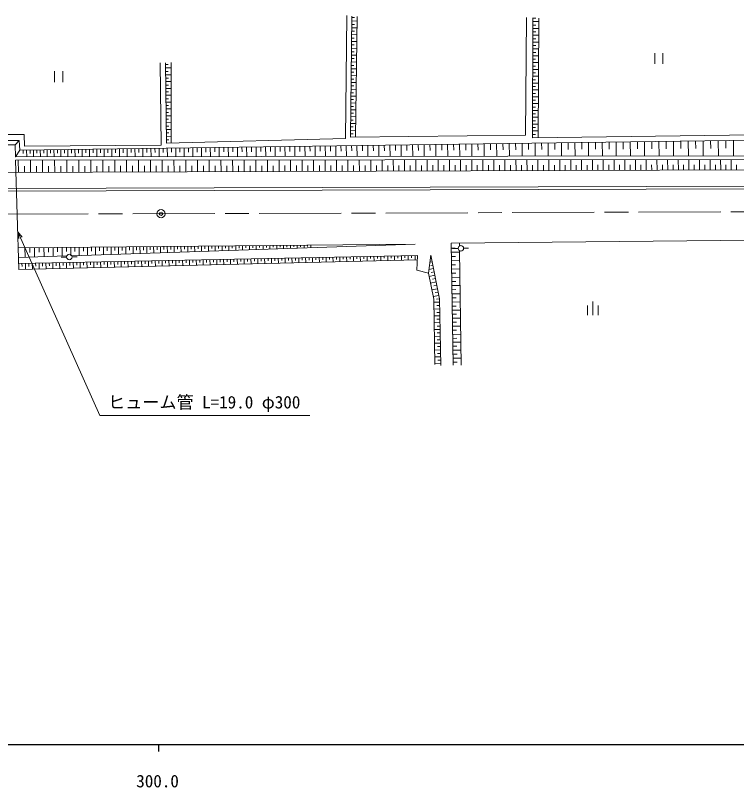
# Model space of a CAD drawing. Units: millimetres, scale not verified. Extents: x 40000 to 680000, y 20000 to 380000.
# Drawn here: x 347056 to 452534, y 198715 to 311676 of the extents above; entities that cross this region are included whole.
import ezdxf
from ezdxf.enums import TextEntityAlignment as Align

# ---------------------------------------------------------------- set-up
doc = ezdxf.new("R2010")
doc.units = ezdxf.units.MM
doc.header["$LTSCALE"] = 1000
doc.header["$PDMODE"] = 32
doc.header["$PDSIZE"] = 500
doc.linetypes.add('CHAIN', pattern=[18.5, 12, -1.5, 3.5, -1.5])
for name, color, linetype, lineweight in [('M-BGD', 7, 'Continuous', 13), ('M-BMK', 2, 'CHAIN', 13), ('M-BMK-SRVR', 3, 'Continuous', 13), ('M-STR-HTXT', 7, 'Continuous', 13), ('M-TTL-BAND', 7, 'Continuous', 25)]:
    doc.layers.add(name, color=color, linetype=linetype, lineweight=lineweight)
doc.styles.add('ＭＳ ゴシック', font='')
doc.styles.get('ＭＳ ゴシック').set_extended_font_data('MS Gothic')

msp = doc.modelspace()

# ---------------------------------------------------------------- linework, layer by layer
at = {"layer": 'M-BGD'}
for p, q in [((395346, 293685), (395509, 311676)), ((396280, 311591), (396075, 293872)), ((396272, 310871), (397025, 310862)), ((396278, 311371), (396654, 311367)), ((397033, 311514), (396815, 293881)), ((421644, 294163), (421785, 311351)), ((422729, 311337), (422702, 293773)), ((422728, 310773), (423600, 310772)), ((422729, 311273), (423165, 311272)), ((423602, 311259), (423529, 293784)), ((396260, 309871), (397013, 309863)), ((396266, 310371), (396642, 310367)), ((422727, 309773), (423595, 309772)), ((422728, 310273), (423162, 310272)), ((396249, 308871), (397000, 308863)), ((396255, 309371), (396630, 309367)), ((422725, 308773), (423591, 308772)), ((422726, 309273), (423159, 309272)), ((396231, 307371), (396606, 307367)), ((396237, 307871), (396988, 307863)), ((396243, 308371), (396618, 308367)), ((422723, 307273), (423153, 307272)), ((422724, 307773), (423587, 307772)), ((422725, 308273), (423156, 308272)), ((396220, 306372), (396594, 306367)), ((396226, 306871), (396976, 306863)), ((422721, 306273), (423150, 306272)), ((422722, 306773), (423583, 306772)), ((440569, 306174), (440569, 304574)), ((441769, 304574), (441769, 306174)), ((396208, 305372), (396582, 305367)), ((396214, 305872), (396963, 305863)), ((422720, 305273), (423148, 305272)), ((422721, 305773), (423579, 305772)), ((368355, 292674), (368234, 304748)), ((368985, 304766), (369130, 292989)), ((368988, 304489), (369407, 304494)), ((368995, 303989), (369832, 303999)), ((369830, 304770), (369855, 293009)), ((396191, 303872), (396939, 303863)), ((396197, 304372), (396570, 304367)), ((396202, 304872), (396951, 304863)), ((422718, 304273), (423145, 304272)), ((422719, 304773), (423575, 304772)), ((352767, 303506), (352767, 301906)), ((353967, 301906), (353967, 303506)), ((369001, 303489), (369414, 303494)), ((369007, 302989), (369834, 302999)), ((396179, 302872), (396926, 302863)), ((396185, 303372), (396558, 303367)), ((422716, 302773), (423566, 302772)), ((422717, 303273), (423142, 303272)), ((422718, 303773), (423570, 303772)), ((369013, 302489), (369422, 302494)), ((369019, 301989), (369836, 301999)), ((396167, 301872), (396914, 301863)), ((396173, 302372), (396546, 302367)), ((422714, 301773), (423562, 301772)), ((422715, 302273), (423139, 302272)), ((369025, 301489), (369429, 301494)), ((369032, 300989), (369838, 300999)), ((369038, 300489), (369436, 300494)), ((396156, 300872), (396901, 300863)), ((396162, 301372), (396534, 301368)), ((422713, 300773), (423558, 300772)), ((422714, 301273), (423136, 301272)), ((369044, 299989), (369840, 299999)), ((369050, 299489), (369443, 299494)), ((396138, 299372), (396510, 299368)), ((396144, 299872), (396889, 299863)), ((396150, 300372), (396522, 300368)), ((422711, 299773), (423554, 299772)), ((422712, 300273), (423133, 300272)), ((369056, 298989), (369843, 298999)), ((369063, 298489), (369451, 298494)), ((396127, 298372), (396498, 298368)), ((396133, 298872), (396877, 298863)), ((422709, 298273), (423128, 298272)), ((422710, 298773), (423549, 298772)), ((422711, 299273), (423130, 299272)), ((369069, 297989), (369845, 297999)), ((369075, 297489), (369458, 297494)), ((396115, 297372), (396487, 297368)), ((396121, 297872), (396864, 297863)), ((422707, 297273), (423125, 297272)), ((422708, 297773), (423545, 297772)), ((369081, 296989), (369847, 296999)), ((369087, 296489), (369465, 296494)), ((369093, 295989), (369849, 295999)), ((396104, 296372), (396475, 296368)), ((396109, 296872), (396852, 296864)), ((422706, 296273), (423122, 296272)), ((422707, 296773), (423541, 296772)), ((369100, 295489), (369472, 295494)), ((369106, 294989), (369851, 294998)), ((396086, 294872), (396827, 294864)), ((396092, 295372), (396463, 295368)), ((396098, 295872), (396840, 295864)), ((422704, 295273), (423119, 295272)), ((422705, 295773), (423537, 295772)), ((339350, 294244), (348328, 294244)), ((348328, 294244), (348380, 292557)), ((369112, 294489), (369480, 294494)), ((369118, 293989), (369853, 293998)), ((396075, 293872), (421644, 294163)), ((396080, 294372), (396451, 294368)), ((422702, 293773), (456368, 294230)), ((422703, 294273), (423117, 294272)), ((422704, 294773), (423533, 294772)), ((285363, 293676), (347616, 293372)), ((347616, 293372), (347025, 292726)), ((347616, 293372), (347695, 291954)), ((347695, 291954), (422606, 292999)), ((348380, 292557), (368355, 292674)), ((369124, 293489), (369492, 293494)), ((369130, 292989), (395346, 293685)), ((392379, 292577), (392401, 291053)), ((393141, 292588), (393152, 291826)), ((393903, 292598), (393925, 291055)), ((394675, 292609), (394685, 291837)), ((395446, 292620), (395468, 291056)), ((396228, 292631), (396239, 291849)), ((397010, 292642), (397032, 291058)), ((397802, 292653), (397813, 291861)), ((398594, 292664), (398616, 291059)), ((399396, 292675), (399407, 291873)), ((400198, 292686), (400221, 291061)), ((401011, 292697), (401022, 291885)), ((401824, 292709), (401847, 291062)), ((402647, 292720), (402658, 291897)), ((403470, 292732), (403493, 291064)), ((404304, 292743), (404316, 291910)), ((405138, 292755), (405161, 291066)), ((405983, 292767), (405994, 291922)), ((406827, 292779), (406851, 291067)), ((407683, 292791), (407695, 291935)), ((408539, 292802), (408563, 291069)), ((409405, 292815), (409418, 291948)), ((410272, 292827), (410297, 291071)), ((411150, 292839), (411163, 291961)), ((412028, 292851), (412053, 291072)), ((412918, 292864), (412930, 291974)), ((413807, 292876), (413833, 291074)), ((414709, 292889), (414721, 291988)), ((415610, 292901), (415635, 291076)), ((416522, 292914), (416535, 292001)), ((417435, 292927), (417461, 291077)), ((418360, 292939), (418373, 292015)), ((419284, 292952), (419310, 291079)), ((420221, 292965), (420234, 292029)), ((421158, 292979), (421184, 291081)), ((422106, 292992), (422120, 292043)), ((422606, 292999), (457099, 293430)), ((423055, 293004), (423079, 291083)), ((424016, 293016), (424028, 292056)), ((424977, 293028), (425001, 291085)), ((425949, 293041), (425961, 292069)), ((426921, 293053), (426945, 291086)), ((427904, 293065), (427916, 292082)), ((428887, 293077), (428912, 291088)), ((429881, 293090), (429894, 292095)), ((430876, 293102), (430901, 291090)), ((431882, 293115), (431894, 292109)), ((432888, 293127), (432913, 291092)), ((433905, 293140), (433918, 292122)), ((434923, 293153), (434949, 291094)), ((435952, 293166), (435965, 292136)), ((436982, 293179), (437008, 291096)), ((438023, 293192), (438036, 292150)), ((439064, 293205), (439091, 291098)), ((440118, 293218), (440131, 292165)), ((441171, 293231), (441198, 291100)), ((442236, 293244), (442250, 292179)), ((443302, 293258), (443329, 291102)), ((444380, 293271), (444393, 292193)), ((445458, 293285), (445485, 291104)), ((446548, 293298), (446561, 292208)), ((447638, 293312), (447666, 291106)), ((448741, 293326), (448755, 292223)), ((449844, 293340), (449872, 291108)), ((450959, 293354), (450973, 292238)), ((452075, 293367), (452103, 291111)), ((347695, 291954), (347073, 291010)), ((348195, 291961), (348201, 291483)), ((348695, 291968), (348708, 291012)), ((349195, 291975), (349201, 291497)), ((349695, 291982), (349708, 291013)), ((350195, 291989), (350201, 291504)), ((350694, 291996), (350708, 291013)), ((351194, 292003), (351201, 291512)), ((351694, 292010), (351708, 291014)), ((352194, 292017), (352201, 291519)), ((352694, 292023), (352708, 291015)), ((353198, 292031), (353205, 291526)), ((353702, 292038), (353717, 291016)), ((354213, 292045), (354220, 291534)), ((354724, 292052), (354738, 291017)), ((355241, 292059), (355248, 291542)), ((355758, 292066), (355773, 291018)), ((356282, 292074), (356289, 291550)), ((356806, 292081), (356821, 291019)), ((357337, 292088), (357344, 291557)), ((357867, 292096), (357882, 291020)), ((358405, 292103), (358413, 291566)), ((358943, 292111), (358958, 291021)), ((359487, 292118), (359495, 291574)), ((360032, 292126), (360047, 291022)), ((360584, 292134), (360591, 291582)), ((361135, 292141), (361151, 291023)), ((361694, 292149), (361702, 291590)), ((362253, 292157), (362269, 291025)), ((362819, 292165), (362827, 291599)), ((363385, 292173), (363401, 291026)), ((363959, 292181), (363967, 291607)), ((364532, 292189), (364549, 291027)), ((365113, 292197), (365122, 291616)), ((365694, 292205), (365711, 291028)), ((366283, 292213), (366291, 291625)), ((366871, 292221), (366888, 291029)), ((367468, 292230), (367476, 291633)), ((368064, 292238), (368081, 291030)), ((368668, 292246), (368676, 291642)), ((369271, 292255), (369288, 291031)), ((369883, 292263), (369892, 291652)), ((370495, 292272), (370512, 291032)), ((371115, 292280), (371123, 291661)), ((371734, 292289), (371752, 291034)), ((372362, 292298), (372371, 291670)), ((372990, 292307), (373007, 291035)), ((373626, 292315), (373634, 291680)), ((374262, 292324), (374279, 291036)), ((374906, 292333), (374915, 291689)), ((375550, 292342), (375568, 291037)), ((376202, 292351), (376211, 291699)), ((376855, 292361), (376873, 291039)), ((377516, 292370), (377525, 291709)), ((378177, 292379), (378196, 291040)), ((378846, 292388), (378856, 291719)), ((379516, 292398), (379535, 291041)), ((380194, 292407), (380204, 291729)), ((380873, 292417), (380892, 291042)), ((381560, 292426), (381569, 291739)), ((382247, 292436), (382266, 291044)), ((382943, 292445), (382953, 291749)), ((383639, 292455), (383659, 291045)), ((384344, 292465), (384354, 291760)), ((385049, 292475), (385069, 291046)), ((385763, 292485), (385773, 291771)), ((386477, 292495), (386498, 291048)), ((387201, 292505), (387211, 291781)), ((387924, 292515), (387945, 291049)), ((388657, 292525), (388668, 291792)), ((389390, 292535), (389411, 291051)), ((390133, 292546), (390143, 291803)), ((390875, 292556), (390896, 291052)), ((391627, 292567), (391638, 291815)), ((347073, 291010), (492948, 291150)), ((347087, 290510), (492949, 290650)), ((347087, 290510), (347538, 274499)), ((347480, 288730), (347474, 290510)), ((349256, 288736), (349250, 290512)), ((351028, 288742), (351022, 290514)), ((352796, 288748), (352790, 290515)), ((354560, 288753), (354554, 290517)), ((356319, 288759), (356314, 290519)), ((358075, 288765), (358069, 290521)), ((359827, 288771), (359821, 290522)), ((361574, 288776), (361569, 290524)), ((363318, 288782), (363312, 290526)), ((365058, 288788), (365052, 290527)), ((366793, 288793), (366787, 290529)), ((368525, 288799), (368519, 290531)), ((370252, 288805), (370247, 290532)), ((371976, 288810), (371970, 290534)), ((373696, 288816), (373690, 290535)), ((375412, 288821), (375406, 290537)), ((377123, 288827), (377118, 290539)), ((378831, 288833), (378826, 290540)), ((380535, 288838), (380530, 290542)), ((382235, 288844), (382230, 290544)), ((383931, 288849), (383926, 290545)), ((385623, 288855), (385618, 290547)), ((387312, 288860), (387306, 290549)), ((388996, 288866), (388991, 290550)), ((390677, 288871), (390671, 290552)), ((392354, 288877), (392348, 290553)), ((394026, 288882), (394021, 290555)), ((395695, 288888), (395690, 290557)), ((397361, 288893), (397355, 290558)), ((399022, 288898), (399016, 290560)), ((400679, 288904), (400674, 290561)), ((402333, 288909), (402328, 290563)), ((403983, 288915), (403978, 290564)), ((405629, 288920), (405624, 290566)), ((407272, 288925), (407266, 290568)), ((408910, 288931), (408905, 290569)), ((410545, 288936), (410540, 290571)), ((412176, 288941), (412171, 290572)), ((413803, 288947), (413798, 290574)), ((415427, 288952), (415421, 290575)), ((417047, 288957), (417041, 290577)), ((418663, 288962), (418657, 290579)), ((420275, 288968), (420270, 290580)), ((421884, 288973), (421878, 290582)), ((423489, 288978), (423483, 290583)), ((425090, 288983), (425085, 290585)), ((426688, 288989), (426682, 290586)), ((428281, 288994), (428276, 290588)), ((429872, 288999), (429867, 290589)), ((431458, 289004), (431453, 290591)), ((433041, 289009), (433036, 290592)), ((434621, 289014), (434615, 290594)), ((436196, 289020), (436191, 290595)), ((437768, 289025), (437763, 290597)), ((439337, 289030), (439332, 290598)), ((440902, 289035), (440897, 290600)), ((442463, 289040), (442458, 290601)), ((444021, 289045), (444015, 290603)), ((445575, 289050), (445570, 290604)), ((447125, 289055), (447120, 290606)), ((448672, 289060), (448667, 290607)), ((450215, 289065), (450210, 290609)), ((451755, 289070), (451750, 290610)), ((282962, 288520), (493019, 289205)), ((348368, 288733), (348365, 289621)), ((350142, 288739), (350139, 289625)), ((351912, 288745), (351909, 289629)), ((353678, 288750), (353675, 289632)), ((355439, 288756), (355437, 289636)), ((357197, 288762), (357194, 289640)), ((358951, 288768), (358948, 289644)), ((360701, 288773), (360698, 289647)), ((362446, 288779), (362443, 289651)), ((364188, 288785), (364185, 289655)), ((365925, 288790), (365923, 289658)), ((367659, 288796), (367656, 289662)), ((369389, 288802), (369386, 289666)), ((371114, 288807), (371111, 289669)), ((372836, 288813), (372833, 289673)), ((374554, 288819), (374551, 289676)), ((376267, 288824), (376265, 289680)), ((377977, 288830), (377974, 289684)), ((379683, 288835), (379680, 289687)), ((381385, 288841), (381382, 289691)), ((383083, 288846), (383080, 289694)), ((384777, 288852), (384775, 289698)), ((386468, 288857), (386465, 289702)), ((388154, 288863), (388151, 289705)), ((389837, 288868), (389834, 289709)), ((391515, 288874), (391512, 289712)), ((393190, 288879), (393187, 289716)), ((394861, 288885), (394858, 289719)), ((396528, 288890), (396525, 289723)), ((398191, 288896), (398189, 289726)), ((399851, 288901), (399848, 289730)), ((401506, 288906), (401504, 289733)), ((403158, 288912), (403155, 289737)), ((404806, 288917), (404803, 289740)), ((406450, 288923), (406448, 289744)), ((408091, 288928), (408088, 289747)), ((409727, 288933), (409725, 289751)), ((411360, 288939), (411358, 289754)), ((412990, 288944), (412987, 289758)), ((414615, 288949), (414612, 289761)), ((416237, 288955), (416234, 289764)), ((417855, 288960), (417852, 289768)), ((419469, 288965), (419466, 289771)), ((421079, 288970), (421077, 289775)), ((422686, 288976), (422684, 289778)), ((424289, 288981), (424287, 289781)), ((425889, 288986), (425886, 289785)), ((427484, 288991), (427482, 289788)), ((429077, 288996), (429074, 289792)), ((430665, 289002), (430662, 289795)), ((432250, 289007), (432247, 289798)), ((433831, 289012), (433828, 289802)), ((435408, 289017), (435406, 289805)), ((436982, 289022), (436980, 289808)), ((438553, 289027), (438550, 289812)), ((440119, 289032), (440117, 289815)), ((441682, 289037), (441680, 289818)), ((443242, 289043), (443239, 289821)), ((444798, 289048), (444795, 289825)), ((446350, 289053), (446347, 289828)), ((447899, 289058), (447896, 289831)), ((449444, 289063), (449441, 289834)), ((450985, 289068), (450983, 289838)), ((452523, 289073), (452521, 289841)), ((284260, 286155), (489536, 286824)), ((284262, 285755), (489537, 286424)), ((347448, 277697), (405508, 278191)), ((405508, 278191), (355292, 276526)), ((369770, 277886), (369774, 277440)), ((370270, 277891), (370277, 277022)), ((370770, 277895), (370773, 277461)), ((371270, 277899), (371277, 277056)), ((371770, 277903), (371773, 277482)), ((372270, 277908), (372277, 277089)), ((372770, 277912), (372773, 277502)), ((373270, 277916), (373276, 277122)), ((373770, 277920), (373773, 277523)), ((374270, 277925), (374276, 277155)), ((374770, 277929), (374773, 277544)), ((375270, 277933), (375276, 277188)), ((375770, 277938), (375773, 277565)), ((376270, 277942), (376276, 277221)), ((376770, 277946), (376773, 277586)), ((377270, 277950), (377275, 277254)), ((377770, 277955), (377772, 277607)), ((378270, 277959), (378275, 277288)), ((378769, 277963), (378772, 277627)), ((379269, 277967), (379275, 277321)), ((379769, 277972), (379772, 277648)), ((380269, 277976), (380275, 277354)), ((380769, 277980), (380772, 277669)), ((381269, 277984), (381274, 277387)), ((381769, 277989), (381772, 277690)), ((382269, 277993), (382274, 277420)), ((382769, 277997), (382772, 277711)), ((383269, 278001), (383274, 277453)), ((383769, 278006), (383772, 277732)), ((384269, 278010), (384274, 277486)), ((384769, 278014), (384771, 277752)), ((385269, 278018), (385273, 277520)), ((385769, 278023), (385771, 277773)), ((386269, 278027), (386273, 277553)), ((386769, 278031), (386771, 277794)), ((387269, 278035), (387273, 277586)), ((387769, 278040), (387771, 277815)), ((388269, 278044), (388273, 277619)), ((388769, 278048), (388771, 277836)), ((389269, 278052), (389273, 277652)), ((389769, 278057), (389771, 277857)), ((390269, 278061), (390272, 277685)), ((410770, 278377), (468285, 278928)), ((411093, 260530), (410770, 278377)), ((412014, 277962), (412008, 278388)), ((348448, 277705), (348460, 276299)), ((349151, 277711), (349157, 277008)), ((349854, 277717), (349866, 276346)), ((350540, 277723), (350545, 277037)), ((351225, 277729), (351237, 276391)), ((351894, 277734), (351900, 277066)), ((352563, 277740), (352574, 276435)), ((353215, 277746), (353221, 277093)), ((353867, 277751), (353878, 276479)), ((354504, 277757), (354509, 277120)), ((355140, 277762), (355150, 276521)), ((355760, 277767), (355766, 277147)), ((356381, 277773), (356391, 276562)), ((356986, 277778), (356991, 277172)), ((357592, 277783), (357602, 276602)), ((358182, 277788), (358187, 277198)), ((358772, 277793), (358782, 276641)), ((359348, 277798), (359353, 277222)), ((359924, 277803), (359933, 276679)), ((360485, 277807), (360490, 277246)), ((361047, 277812), (361056, 276717)), ((361595, 277817), (361600, 277269)), ((362143, 277822), (362152, 276753)), ((362677, 277826), (362681, 277292)), ((363211, 277831), (363220, 276788)), ((363732, 277835), (363737, 277314)), ((364253, 277840), (364262, 276823)), ((364762, 277844), (364766, 277336)), ((365270, 277848), (365278, 276857)), ((365770, 277852), (365774, 277357)), ((366270, 277857), (366278, 276890)), ((366770, 277861), (366774, 277378)), ((367270, 277865), (367278, 276923)), ((367770, 277869), (367774, 277398)), ((368270, 277874), (368278, 276956)), ((368770, 277878), (368774, 277419)), ((369270, 277882), (369277, 276989)), ((410784, 277636), (411399, 277647)), ((410795, 277020), (412026, 277042)), ((411808, 277599), (410998, 277599)), ((412247, 260509), (412023, 277257)), ((412608, 277609), (413333, 277608)), ((354568, 276502), (347488, 276267)), ((347513, 275369), (405889, 276578)), ((405859, 275925), (347538, 274499)), ((354536, 276331), (353726, 276331)), ((355336, 276341), (356061, 276340)), ((360011, 275628), (360019, 275215)), ((360511, 275638), (360528, 274817)), ((361011, 275649), (361019, 275238)), ((361510, 275659), (361527, 274841)), ((362010, 275669), (362019, 275260)), ((362510, 275680), (362527, 274866)), ((363010, 275690), (363019, 275283)), ((363510, 275700), (363527, 274890)), ((364010, 275711), (364018, 275306)), ((364510, 275721), (364527, 274915)), ((365010, 275731), (365018, 275328)), ((365510, 275742), (365526, 274939)), ((366009, 275752), (366018, 275351)), ((366509, 275762), (366526, 274964)), ((367009, 275773), (367018, 275373)), ((367509, 275783), (367526, 274988)), ((368009, 275793), (368017, 275396)), ((368509, 275804), (368525, 275012)), ((369009, 275814), (369017, 275419)), ((369509, 275825), (369525, 275037)), ((370009, 275835), (370017, 275441)), ((370509, 275845), (370525, 275061)), ((371008, 275856), (371017, 275464)), ((371508, 275866), (371524, 275086)), ((372008, 275876), (372016, 275486)), ((372508, 275887), (372524, 275110)), ((373008, 275897), (373016, 275509)), ((373508, 275907), (373524, 275135)), ((374008, 275918), (374016, 275531)), ((374508, 275928), (374524, 275159)), ((375008, 275938), (375016, 275554)), ((375507, 275949), (375523, 275184)), ((376007, 275959), (376015, 275577)), ((376507, 275970), (376523, 275208)), ((377007, 275980), (377015, 275599)), ((377507, 275990), (377523, 275232)), ((378007, 276001), (378015, 275622)), ((378507, 276011), (378522, 275257)), ((379007, 276021), (379015, 275644)), ((379507, 276032), (379522, 275281)), ((380006, 276042), (380014, 275667)), ((380506, 276052), (380522, 275306)), ((381006, 276063), (381014, 275689)), ((381506, 276073), (381522, 275330)), ((382006, 276083), (382014, 275712)), ((382506, 276094), (382521, 275355)), ((383006, 276104), (383013, 275735)), ((383506, 276114), (383521, 275379)), ((384006, 276125), (384013, 275757)), ((384506, 276135), (384521, 275404)), ((385005, 276146), (385013, 275780)), ((385505, 276156), (385520, 275428)), ((386005, 276166), (386013, 275802)), ((386505, 276177), (386520, 275452)), ((387005, 276187), (387012, 275825)), ((387505, 276197), (387520, 275477)), ((388005, 276208), (388012, 275847)), ((388505, 276218), (388520, 275501)), ((389005, 276228), (389012, 275870)), ((389504, 276239), (389519, 275526)), ((390004, 276249), (390012, 275893)), ((390504, 276259), (390519, 275550)), ((391004, 276270), (391011, 275915)), ((391504, 276280), (391519, 275575)), ((392004, 276291), (392011, 275938)), ((392504, 276301), (392518, 275599)), ((393004, 276311), (393011, 275960)), ((393504, 276322), (393518, 275623)), ((394003, 276332), (394011, 275983)), ((394503, 276342), (394518, 275648)), ((395003, 276353), (395010, 276005)), ((395503, 276363), (395517, 275672)), ((396003, 276373), (396010, 276028)), ((396503, 276384), (396517, 275697)), ((397003, 276394), (397010, 276051)), ((397503, 276404), (397517, 275721)), ((398003, 276415), (398010, 276073)), ((398503, 276425), (398517, 275746)), ((399002, 276435), (399009, 276096)), ((399502, 276446), (399516, 275770)), ((400002, 276456), (400009, 276118)), ((400502, 276467), (400516, 275795)), ((401002, 276477), (401009, 276141)), ((401502, 276487), (401516, 275819)), ((402002, 276498), (402009, 276163)), ((402502, 276508), (402515, 275843)), ((403002, 276518), (403008, 276186)), ((403501, 276529), (403515, 275868)), ((404001, 276539), (404008, 276209)), ((404501, 276549), (404515, 275892)), ((405001, 276560), (405008, 276231)), ((405501, 276570), (405515, 275917)), ((405889, 276578), (405792, 274422)), ((407461, 273991), (407802, 276606)), ((407997, 275625), (407666, 275560)), ((407802, 276606), (409071, 270208)), ((410806, 276407), (411419, 276418)), ((410817, 275794), (412043, 275817)), ((348013, 275379), (348022, 274946)), ((348513, 275390), (348531, 274524)), ((349013, 275400), (349022, 274967)), ((349513, 275410), (349531, 274548)), ((350013, 275421), (350022, 274990)), ((350513, 275431), (350531, 274573)), ((351013, 275441), (351022, 275012)), ((351513, 275452), (351530, 274597)), ((352012, 275462), (352021, 275035)), ((352512, 275472), (352530, 274621)), ((353012, 275483), (353021, 275057)), ((353512, 275493), (353530, 274646)), ((354012, 275504), (354021, 275080)), ((354512, 275514), (354529, 274670)), ((355012, 275524), (355021, 275102)), ((355512, 275535), (355529, 274695)), ((356012, 275545), (356020, 275125)), ((356512, 275555), (356529, 274719)), ((357011, 275566), (357020, 275148)), ((357511, 275576), (357529, 274744)), ((358011, 275586), (358020, 275170)), ((358511, 275597), (358528, 274768)), ((359011, 275607), (359020, 275193)), ((359511, 275617), (359528, 274793)), ((408191, 274644), (407529, 274513)), ((408094, 275135), (407810, 275078)), ((410828, 275185), (411438, 275196)), ((410839, 274575), (412059, 274597)), ((405792, 274422), (407461, 273991)), ((408251, 270143), (407461, 273991)), ((408386, 273663), (407562, 273500)), ((408288, 274154), (407869, 274071)), ((410850, 273967), (411457, 273978)), ((410861, 273360), (412075, 273382)), ((408580, 272683), (407763, 272521)), ((408483, 273173), (408071, 273091)), ((410872, 272756), (411476, 272767)), ((408775, 271702), (407965, 271541)), ((408678, 272192), (408269, 272111)), ((408872, 271211), (408467, 271131)), ((410883, 272152), (412091, 272174)), ((410894, 271551), (411495, 271562)), ((408970, 270721), (408166, 270561)), ((408393, 260600), (408251, 270143)), ((409067, 270230), (408665, 270151)), ((409071, 270208), (409265, 260455)), ((410905, 270949), (412107, 270971)), ((410915, 270351), (411514, 270362)), ((409081, 269731), (408258, 269715)), ((409091, 269231), (408679, 269223)), ((410926, 269752), (412123, 269774)), ((410937, 269157), (411533, 269167)), ((430709, 267840), (430709, 269240)), ((431509, 267840), (431509, 269840)), ((432309, 267840), (432309, 269240)), ((409101, 268731), (408273, 268715)), ((409120, 267731), (408287, 267715)), ((409111, 268231), (408697, 268223)), ((410948, 268561), (412139, 268582)), ((410959, 267968), (411551, 267979)), ((409140, 266731), (408302, 266715)), ((409130, 267231), (408714, 267223)), ((410969, 267375), (412155, 267397)), ((410980, 266785), (411570, 266796)), ((409160, 265732), (408317, 265715)), ((409150, 266232), (408731, 266223)), ((410991, 266195), (412171, 266216)), ((411001, 265608), (411589, 265618)), ((409180, 264732), (408332, 264715)), ((409170, 265232), (408749, 265223)), ((411012, 265021), (412186, 265042)), ((411022, 264436), (411607, 264447)), ((409200, 263732), (408347, 263715)), ((409190, 264232), (408766, 264224)), ((409210, 263232), (408783, 263224)), ((411033, 263852), (412202, 263873)), ((411044, 263270), (411625, 263280)), ((409220, 262732), (408361, 262715)), ((409230, 262232), (408801, 262224)), ((411054, 262688), (412218, 262709)), ((411065, 262109), (411644, 262120)), ((409240, 261732), (408376, 261715)), ((409250, 261233), (408818, 261224)), ((411075, 261530), (412233, 261551)), ((411086, 260951), (411665, 260962)), ((409260, 260733), (408391, 260715))]:
    msp.add_line(p, q, dxfattribs=at)
msp.add_lwpolyline([(274778, 293353), (285363, 293676), (287083, 292767), (347025, 292726), (347073, 291010)], dxfattribs=at)
for centre in [(412208, 277612), (354936, 276344)]:
    msp.add_circle(centre, 400, dxfattribs=at)
at = {"layer": 'M-BMK'}
msp.add_line((68218, 281686), (487715, 283054), dxfattribs=at)
at = {"layer": 'M-BMK-SRVR'}
msp.add_circle((368351, 282665), 600, dxfattribs=at)
msp.add_point((368351, 282665), dxfattribs=at)
at = {"layer": 'M-STR-HTXT'}
for p, q in [((347382, 280040), (359390, 253128)), ((347382, 280040), (347561, 279025)), ((347382, 280040), (348018, 279229)), ((359390, 253128), (390127, 253128))]:
    msp.add_line(p, q, dxfattribs=at)
at = {"layer": 'M-TTL-BAND'}
for p, q in [((40000, 205000), (579000, 205000)), ((368000, 205000), (368000, 204000))]:
    msp.add_line(p, q, dxfattribs=at)

# ---------------------------------------------------------------- texts
at = {"layer": 'M-STR-HTXT', "style": 'ＭＳ ゴシック'}
msp.add_text('ヒューム管 L=19.0 φ300', height=1833, dxfattribs=at).set_placement((374671, 253628), align=Align.BOTTOM_CENTER)
at = {"layer": 'M-TTL-BAND', "style": 'ＭＳ ゴシック'}
msp.add_text('300.0', height=1833, dxfattribs=at).set_placement((367844, 198195), align=Align.BOTTOM_CENTER)

doc.saveas('drawing.dxf')
